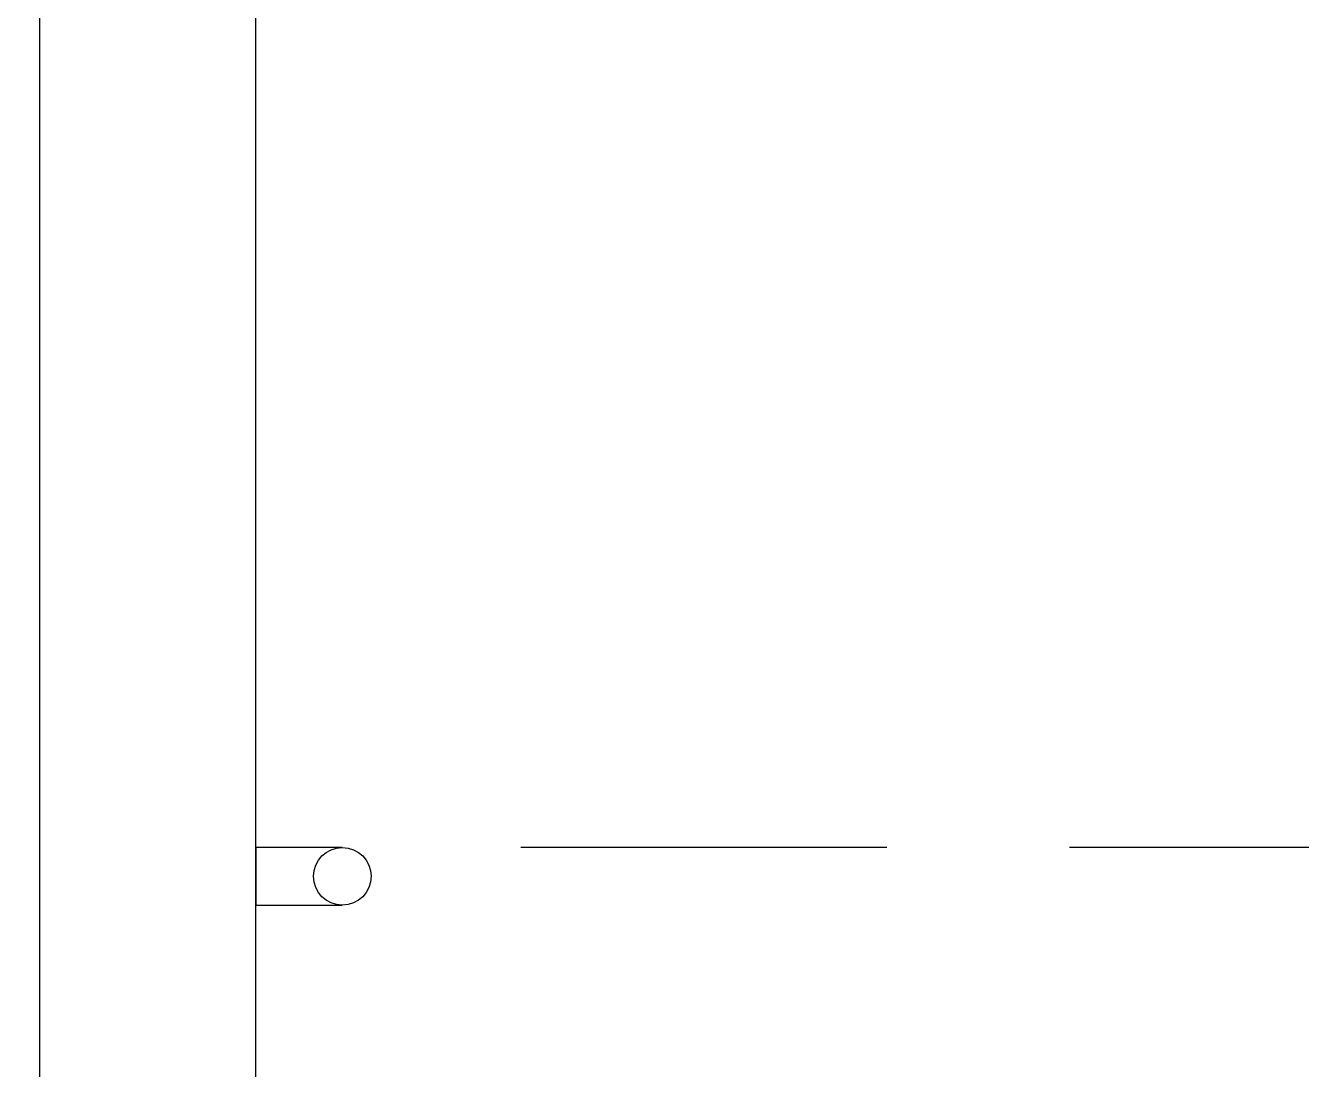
# Model space of a CAD drawing. Header units: centimetres. Extents: x 0 to 1084401, y -139216 to 99734.
# Drawn here: x 903848 to 903936.6, y 12224 to 12296.5 of the extents above; entities that cross this region are included whole.
import ezdxf

# ---------------------------------------------------------------- set-up
doc = ezdxf.new("R2010")
doc.units = ezdxf.units.CM
doc.header["$LTSCALE"] = 4
doc.linetypes.add('DASHED2', pattern=[9.524999999999999, 6.35, -3.175])
for name, color, linetype in [('0.6', 6, 'Continuous'), ('PDF1_PH - Metal', 253, 'Continuous'), ('PROJEÇÕES', 1, 'DASHED2')]:
    doc.layers.add(name, color=color, linetype=linetype)

msp = doc.modelspace()

# ---------------------------------------------------------------- linework, layer by layer
at = {"layer": '0.6'}
for points in [[(903839.0019350427, 12166.47670687522), (903849.0019350427, 12166.47670687522), (903849.0019350427, 12526.47670687522), (903714.0019350427, 12526.47670687522)], [(903864.0019350427, 12166.47670687522), (903864.0019350427, 12526.47670687522)]]:
    msp.add_lwpolyline(points, dxfattribs=at)
at = {"layer": 'PDF1_PH - Metal'}
msp.add_lwpolyline([(903870.0005777382, 12239.3911503581), (903864.0019350427, 12239.3911503581), (903864.0019350427, 12235.3911503581), (903870.0005777382, 12235.3911503581)], dxfattribs=at)
msp.add_circle((903870.0005777382, 12237.3911503581), 1.999999999999999, dxfattribs=at)
at = {"layer": 'PROJEÇÕES', "color": 250}
msp.add_lwpolyline([(903864.0019350427, 12319.3911503581), (903984.0019350427, 12319.3911503581), (903984.0019350427, 12239.3911503581), (903864.0019350427, 12239.3911503581)], close=True, dxfattribs=at)

doc.saveas('drawing.dxf')
